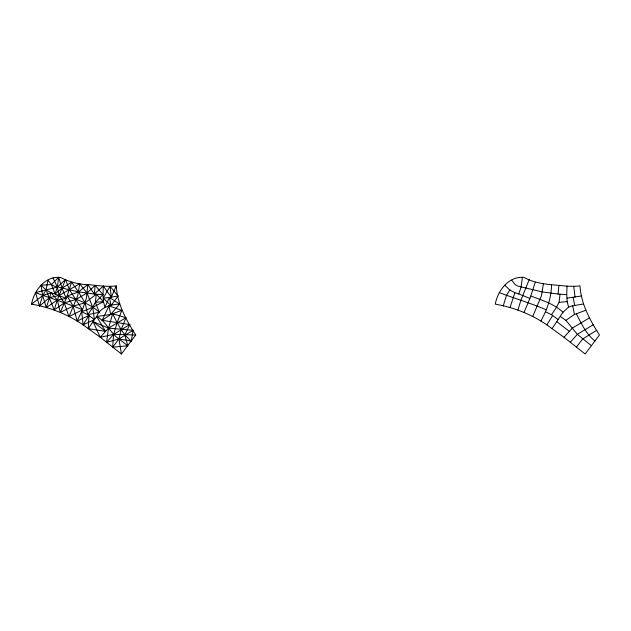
<?xml version="1.0" encoding="UTF-8"?>
<svg xmlns="http://www.w3.org/2000/svg" width="631" height="631" viewBox="0 0 631 631"><rect width="100%" height="100%" fill="white"/><g stroke="black" fill="none" stroke-linecap="round" stroke-linejoin="round"><path stroke-width="0.95" d="M118.092 295.931L109.471 297.532L104.825 307.171L103.5 301.657L102.995 294.638L103.342 286.103L94.334 294.054L78.512 291.916L54.211 286.135L51.442 284.573L47.988 280.211L46.079 289.952L42.687 295.505L39.477 306.114L35.502 292.603L57.374 287.066L65.529 279.478L69.378 289.747L82.503 309.797L77.132 321.069L73.125 306.067L67.123 296.073L71.579 282.231L78.512 291.916L85.082 302.856L87.78 314.688L94.398 319.586L88.316 328.664L99.919 337.025L121.428 353.991L135.728 334.982C126.09 319.893 117.421 304.095 116.238 285.875C107.325 287.081 98.365 285.598 89.499 284.731C79.23 284.62 69.568 282.041 60.458 277.443C45.258 275.739 34.019 290.481 31.55 304.15C52.105 307.762 71.745 315.886 88.316 328.664L105.558 331.362L108.524 328.12L125.971 317.74L112.665 313.733L108.524 328.12L106.552 342.341L118.967 338.973L133.062 330.273L131.287 341.071L118.967 338.973C109.991 332.939 106.489 321.51 96.661 316.533C100.313 306.95 110.551 304.773 119.614 303.976L109.471 297.532L103.247 298.147L110.007 286.316L118.092 295.931L111.001 305.617L103.247 298.147M552.038 328.664C535.467 315.886 515.827 307.762 495.272 304.15C497.741 290.481 508.98 275.739 524.18 277.443C535.68 283.966 548.789 284.423 561.653 285.638C567.734 286.245 573.879 286.711 579.96 285.875C581.143 304.095 589.811 319.893 599.45 334.982L585.15 353.991L563.641 337.025L552.038 328.664L562.986 312.258L568.547 307.171L567.222 301.657L566.717 294.638L567.064 286.103M88.316 328.664L88.924 315.539L77.132 321.069M112.618 347.192L113.627 334.335L117.121 322.749L121.791 310.365L108.966 305.885L102.167 320.311L129.82 324.555L124.796 334.935L127.77 345.772L112.618 347.192L118.967 338.973L121.223 329.421L125.971 317.74M81.707 311.73L92.781 307.336L103.5 301.657L96.306 294.243L94.334 294.054L87.796 284.573L78.512 291.916L67.123 296.073L66.192 298.439L57.295 299.993L46.276 307.644L42.687 295.505L41.015 285.228L51.442 284.573L58.675 277.277L57.374 287.066L55.078 293.943L66.192 298.439L60.347 312.377L73.125 306.067L85.082 302.856L96.306 294.243L102.995 294.638L95.336 302.32L92.781 307.336L87.78 314.688L81.707 311.73L83.087 324.894L94.398 319.586L96.661 316.533L110.717 314.459L121.791 310.365M522.397 277.277L521.096 287.066L518.8 293.943L529.914 298.439L524.069 312.377M87.796 284.573L86.455 298.045L82.503 309.797L68.96 316.581L64.299 302.912L59.117 295.474L57.374 287.066L52.949 277.821M551.518 284.573C551.526 297.54 547.045 309.837 540.854 321.069M94.334 294.054L95.171 285.346L102.995 294.638M566.717 294.638L558.056 294.054L558.892 285.346M87.78 314.688L99.264 312.258L95.336 302.32L96.306 294.243M545.429 311.73L551.502 314.688L556.503 307.336L559.058 302.32L560.028 294.243M39.477 306.114L49.431 297.595L59.117 295.474L79.695 283.753L77.692 295.876L68.96 316.581M543.417 283.753L541.414 295.876L532.682 316.581M535.301 282.231L529.914 298.439M503.199 306.114L506.409 295.505L509.801 289.952L504.737 285.228M41.015 285.228L46.079 289.952L54.203 309.939L57.295 299.993L65.529 279.478M517.925 309.939L521.017 299.993L529.251 279.478M46.276 307.644L51.15 292.776L46.079 289.952M509.998 307.644L514.872 292.776L509.801 289.952M103.342 286.103L111.356 297.217L116.238 285.875M83.087 324.894L88.924 315.539M546.809 324.894L552.646 315.539M576.34 347.192L582.689 338.973L596.784 330.273M102.167 320.311L110.717 314.459L119.614 303.976M106.552 342.341L113.627 334.335L129.82 324.555M570.274 342.341L577.349 334.335L593.542 324.555M133.062 330.273L108.524 328.12L93.033 321.629L100.266 337.309L105.558 331.362L96.661 316.533M563.988 337.309L572.246 328.12L589.693 317.74M95.171 285.346L86.999 293.06L76.067 299.441L64.299 302.912L54.203 309.939M31.55 304.15L42.687 295.505L51.15 292.776L55.078 293.943L62.035 288.201L71.579 282.231M560.383 316.533L565.889 320.311L574.439 314.459L585.513 310.365M568.547 307.171L571.576 306.035L583.336 303.976M100.266 337.309L113.627 334.335L135.728 334.982M566.969 298.147L581.814 295.931M103.5 301.657L95.336 302.32M567.222 301.657L559.058 302.32M558.056 294.054L542.234 291.916L517.933 286.135L515.164 284.573L511.709 280.211M514.872 292.776L518.8 293.943M530.845 296.073C542.139 300.246 553.994 303.811 562.986 312.258M67.123 296.073C78.418 300.246 90.272 303.811 99.264 312.258M546.225 309.797C530.852 303.211 514.833 298.495 499.224 292.603M82.503 309.797C67.131 303.211 51.111 298.495 35.502 292.603M551.502 314.688L558.12 319.586M591.499 345.772L577.349 334.335L565.889 320.311M127.77 345.772L118.967 338.973L121.428 353.991M556.755 321.629L569.28 331.362M93.033 321.629L105.558 331.362M595.009 341.071C586.183 334.075 581.301 323.6 576.387 313.733M131.287 341.071C122.461 334.075 117.579 323.6 112.665 313.733M51.15 292.776L57.295 299.993L60.347 312.377M79.695 283.753L86.999 293.06L92.781 307.336L94.398 319.586M66.192 298.439L62.035 288.201L58.675 277.277M51.442 284.573L55.078 293.943M572.688 305.885L574.439 314.459M108.966 305.885L110.717 314.459M573.193 297.532L574.723 305.617M109.471 297.532L111.001 305.617M573.729 286.316L575.078 297.217M110.007 286.316L111.356 297.217"/></g></svg>
